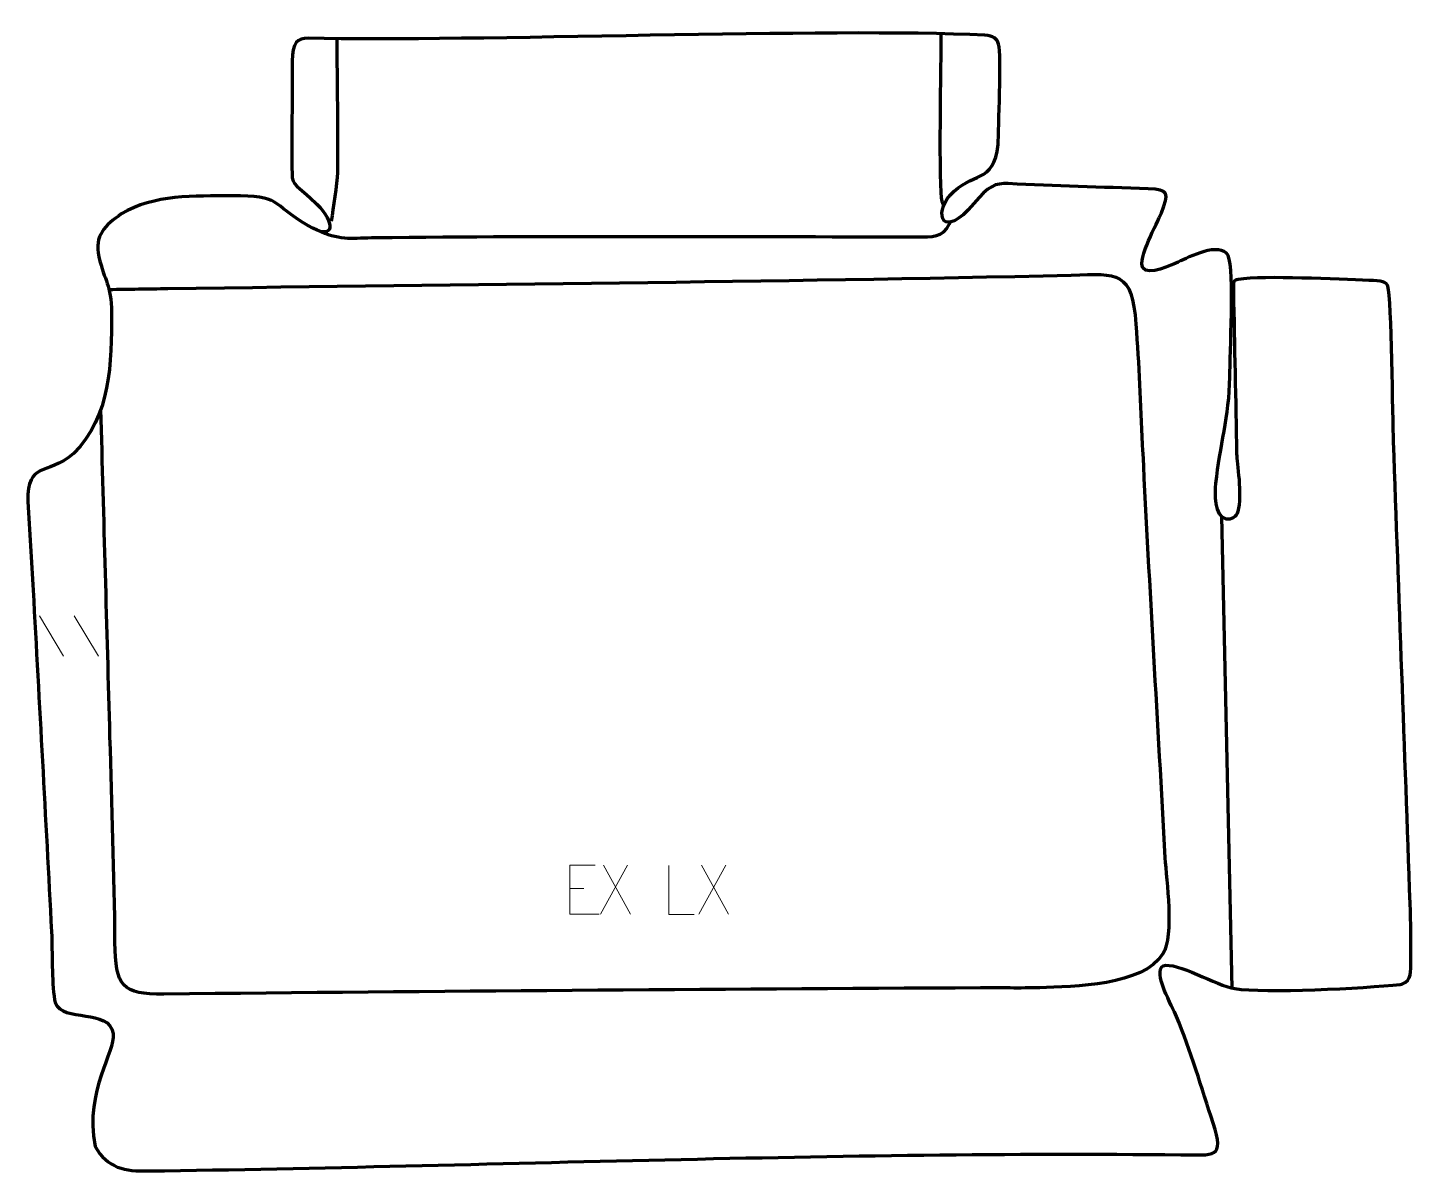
# Model space of a CAD drawing. Header units: millimetres. Extents: x -876 to -170, y 362 to 945.
import ezdxf

# ---------------------------------------------------------------- set-up
doc = ezdxf.new("R2010")
doc.units = ezdxf.units.MM
doc.header["$MEASUREMENT"] = 0
doc.layers.add('layer 2', color=7, linetype='Continuous')
doc.layers.add('layer 3', color=7, linetype='Continuous')

msp = doc.modelspace()

# ---------------------------------------------------------------- linework, layer by layer
at = {"layer": 'layer 2', "color": 142, "lineweight": 158}
for points, knots in [([(-718.2582, 939.2393), (-718.1293, 916.7054), (-717.6212, 893.5391), (-717.9084, 871.0819), (-717.9084, 871.0819), (-717.9866, 864.9704), (-720.1303, 852.9029), (-721.0345, 846.2724)], [0, 0, 0, 0, 0.33333333, 0.33333333, 0.33333333, 0.33333333, 1, 1, 1, 1]), ([(-410.4155, 941.8013), (-410.4798, 930.2513), (-411.7475, 861.3618), (-410.0109, 856.5136), (-410.0109, 856.5136), (-409.7268, 855.7205), (-409.4076, 854.9222), (-409.1026, 854.1357)], [0, 0, 0, 0, 0.33333333, 0.33333333, 0.33333333, 0.33333333, 1, 1, 1, 1]), ([(-726.1976, 841.0268), (-716.3404, 836.3851), (-709.3248, 837.8484), (-698.6536, 837.9675), (-698.6536, 837.9675), (-606.7862, 838.9927), (-514.5935, 838.3744), (-422.6858, 838.3475), (-422.6858, 838.3475), (-415.0669, 838.3452), (-409.3547, 837.753), (-406.0073, 844.9882), (-406.0073, 844.9882), (-406.0073, 844.9882), (-405.6156, 845.8347), (-405.6156, 845.8347)], [0, 0, 0, 0, 0.2, 0.2, 0.2, 0.2, 0.4, 0.4, 0.4, 0.4, 0.6, 0.6, 0.6, 0.6, 1, 1, 1, 1]), ([(-834.2607, 811.5406), (-824.2667, 811.6862), (-814.2727, 811.8317), (-804.2786, 811.9773), (-804.2786, 811.9773), (-650.9564, 814.2064), (-497.3083, 815.3176), (-344.0427, 818.8063), (-344.0427, 818.8063), (-320.0027, 819.6283), (-313.1013, 820.8101), (-311.0946, 793.83), (-311.0946, 793.83), (-309.5481, 773.038), (-308.7946, 753.2756), (-307.8345, 732.5112), (-307.8345, 732.5112), (-307.8345, 732.5112), (-307.6961, 729.519), (-307.6961, 729.519), (-307.6961, 729.519), (-307.6961, 729.519), (-307.6251, 728.0289), (-307.6251, 728.0289), (-307.6251, 728.0289), (-304.2198, 659.3268), (-300.0814, 590.6626), (-296.29, 521.9812), (-296.29, 521.9812), (-295.5306, 510.3463), (-291.5599, 482.4641), (-297.4167, 472.9856), (-297.4167, 472.9856), (-307.4088, 456.8146), (-342.9512, 456.2317), (-360.0617, 455.7519), (-360.0617, 455.7519), (-370.0985, 455.4633), (-380.1901, 455.715), (-390.2363, 455.6819), (-390.2363, 455.6819), (-528.9211, 454.9671), (-667.6033, 453.9031), (-806.2827, 452.4899), (-806.2827, 452.4899), (-827.5352, 452.2731), (-831.0594, 456.563), (-831.2394, 478.7913), (-831.2394, 478.7913), (-831.5228, 513.7805), (-832.8299, 548.6693), (-833.7805, 583.6378), (-833.7805, 583.6378), (-835.2809, 639.2257), (-836.8757, 694.811), (-838.4299, 750.3974)], [0, 0, 0, 0, 0.06666667, 0.06666667, 0.06666667, 0.06666667, 0.13333333, 0.13333333, 0.13333333, 0.13333333, 0.2, 0.2, 0.2, 0.2, 0.26666667, 0.26666667, 0.26666667, 0.26666667, 0.33333333, 0.33333333, 0.33333333, 0.33333333, 0.4, 0.4, 0.4, 0.4, 0.46666667, 0.46666667, 0.46666667, 0.46666667, 0.53333333, 0.53333333, 0.53333333, 0.53333333, 0.6, 0.6, 0.6, 0.6, 0.66666667, 0.66666667, 0.66666667, 0.66666667, 0.73333333, 0.73333333, 0.73333333, 0.73333333, 0.8, 0.8, 0.8, 0.8, 0.86666667, 0.86666667, 0.86666667, 0.86666667, 1, 1, 1, 1])]:
    msp.add_open_spline(points, degree=3, knots=knots, dxfattribs=at)
msp.add_open_spline([(-267.4159, 695.8384), (-267.4159, 695.8384), (-262.2546, 455.6082), (-262.2546, 455.6082)], degree=3, dxfattribs=at)
at = {"layer": 'layer 3', "color": 242, "lineweight": 158}
msp.add_open_spline([(-179.8565, 733.9524), (-177.0274, 655.5332), (-174.1986, 577.114), (-171.3694, 498.6948), (-171.3694, 498.6948), (-171.0137, 488.8348), (-170.9206, 479.0281), (-171.0711, 469.1572), (-171.0711, 469.1572), (-171.1459, 464.2568), (-170.2798, 459.6681), (-175.5536, 457.6095), (-175.5536, 457.6095), (-175.5536, 457.6095), (-176.4372, 457.4702), (-176.4372, 457.4702), (-176.4372, 457.4702), (-194.8875, 455.4805), (-245.7027, 452.8806), (-260.7513, 455.2982), (-260.7513, 455.2982), (-270.0328, 456.7892), (-290.4176, 469.2108), (-297.2297, 466.951), (-297.2297, 466.951), (-302.7549, 463.8262), (-292.3937, 445.9248), (-290.442, 441.1665), (-290.442, 441.1665), (-283.3458, 423.8654), (-277.5369, 404.5235), (-271.6838, 386.668), (-271.6838, 386.668), (-265.7656, 368.6463), (-271.1474, 370.5023), (-288.1552, 370.6754), (-288.1552, 370.6754), (-461.9716, 372.444), (-639.9772, 364.8715), (-814.2584, 362.393), (-814.2584, 362.393), (-826.0347, 362.2255), (-835.1287, 363.6771), (-841.3666, 374.9346), (-841.3666, 374.9346), (-846.8862, 404.0987), (-830.8717, 422.7042), (-832.1892, 432.3887), (-832.1892, 432.3887), (-833.9812, 445.5608), (-857.8448, 437.8468), (-861.6519, 448.1672), (-861.6519, 448.1672), (-861.6519, 448.1672), (-862.0406, 449.536), (-862.0406, 449.536), (-862.0406, 449.536), (-863.5762, 459.6639), (-863.0321, 473.2827), (-863.5892, 484.162), (-863.5892, 484.162), (-866.5616, 542.2032), (-869.7971, 600.2339), (-872.9643, 658.2651), (-872.9643, 658.2651), (-873.7897, 673.3864), (-874.5357, 688.3341), (-875.712, 703.4409), (-875.712, 703.4409), (-875.6096, 724.5788), (-866.5327, 715.9498), (-852.4149, 727.8725), (-852.4149, 727.8725), (-833.1708, 746.8171), (-833.0046, 774.3438), (-833.042, 799.6073), (-833.042, 799.6073), (-833.0639, 814.3651), (-836.537, 815.3325), (-839.4598, 828.118), (-839.4598, 828.118), (-841.9511, 839.0157), (-836.2877, 844.1041), (-828.0065, 850.0286), (-828.0065, 850.0286), (-811.1067, 860.0378), (-790.8668, 859.0559), (-771.7247, 859.207), (-771.7247, 859.207), (-746.1606, 859.2504), (-752.2507, 855.5401), (-732.9788, 844.0293), (-732.9788, 844.0293), (-718.759, 835.536), (-718.9006, 845.6639), (-728.4472, 854.9885), (-728.4472, 854.9885), (-738.9259, 865.2236), (-740.9699, 864.1262), (-741.0305, 870.3092), (-741.0305, 870.3092), (-741.2165, 889.2685), (-740.9254, 908.7442), (-740.9865, 927.8331), (-740.9865, 927.8331), (-740.9974, 937.315), (-738.3024, 939.5962), (-732.799, 939.4712), (-732.799, 939.4712), (-649.2454, 937.574), (-466.4873, 944.8702), (-388.1235, 941.0524), (-388.1235, 941.0524), (-383.7195, 940.8378), (-381.7921, 939.2264), (-381.0258, 936.4597), (-381.0258, 936.4597), (-379.5923, 931.2846), (-381.127, 893.0296), (-381.2765, 885.2784), (-381.2765, 885.2784), (-383.4392, 865.0707), (-394.8558, 871.6368), (-405.7628, 859.5103), (-405.7628, 859.5103), (-414.1653, 850.1683), (-409.8062, 836.1424), (-393.6961, 855.276), (-393.6961, 855.276), (-386.0617, 864.3431), (-382.7846, 865.7091), (-376.1037, 865.4135), (-376.1037, 865.4135), (-352.2609, 864.3587), (-328.6526, 863.56), (-304.7864, 862.7962), (-304.7864, 862.7962), (-294.4739, 862.4662), (-294.0411, 860.5633), (-298.0851, 850.614), (-298.0851, 850.614), (-300.1944, 845.4245), (-310.3696, 826.9574), (-307.5731, 822.4652), (-307.5731, 822.4652), (-304.8682, 818.12), (-292.5965, 824.143), (-289.5841, 825.4944), (-289.5841, 825.4944), (-284.1682, 828.0257), (-268.2602, 836.0544), (-264.0944, 828.8583), (-264.0944, 828.8583), (-260.757, 820.8825), (-263.3037, 778.595), (-263.228, 766.8972), (-263.228, 766.8972), (-263.5326, 746.7616), (-268.3805, 731.6386), (-270.3241, 712.6386), (-270.3241, 712.6386), (-270.7995, 707.9905), (-271.1519, 695.6207), (-264.8922, 694.5235), (-264.8922, 694.5235), (-262.7901, 694.155), (-259.987, 695.4554), (-259.1419, 698.4323), (-259.1419, 698.4323), (-256.8376, 706.5487), (-259.7234, 723.7248), (-259.785, 727.6121), (-259.785, 727.6121), (-260.223, 755.2152), (-260.9037, 782.7874), (-261.4248, 810.3744), (-261.4248, 810.3744), (-261.5283, 815.8537), (-261.4605, 816.1475), (-259.0268, 816.5466), (-259.0268, 816.5466), (-245.4065, 818.7807), (-208.2813, 816.5616), (-192.3533, 816.122), (-192.3533, 816.122), (-185.7985, 815.9411), (-183.5084, 815.4328), (-182.7256, 813.1356), (-182.7256, 813.1356), (-180.6996, 807.1901), (-180.2636, 745.2375), (-179.8565, 733.9524)], degree=3, knots=[0, 0, 0, 0, 0.02040816, 0.02040816, 0.02040816, 0.02040816, 0.04081633, 0.04081633, 0.04081633, 0.04081633, 0.06122449, 0.06122449, 0.06122449, 0.06122449, 0.08163265, 0.08163265, 0.08163265, 0.08163265, 0.10204082, 0.10204082, 0.10204082, 0.10204082, 0.12244898, 0.12244898, 0.12244898, 0.12244898, 0.14285714, 0.14285714, 0.14285714, 0.14285714, 0.16326531, 0.16326531, 0.16326531, 0.16326531, 0.18367347, 0.18367347, 0.18367347, 0.18367347, 0.20408163, 0.20408163, 0.20408163, 0.20408163, 0.2244898, 0.2244898, 0.2244898, 0.2244898, 0.24489796, 0.24489796, 0.24489796, 0.24489796, 0.26530612, 0.26530612, 0.26530612, 0.26530612, 0.28571429, 0.28571429, 0.28571429, 0.28571429, 0.30612245, 0.30612245, 0.30612245, 0.30612245, 0.32653061, 0.32653061, 0.32653061, 0.32653061, 0.34693878, 0.34693878, 0.34693878, 0.34693878, 0.36734694, 0.36734694, 0.36734694, 0.36734694, 0.3877551, 0.3877551, 0.3877551, 0.3877551, 0.40816327, 0.40816327, 0.40816327, 0.40816327, 0.42857143, 0.42857143, 0.42857143, 0.42857143, 0.44897959, 0.44897959, 0.44897959, 0.44897959, 0.46938776, 0.46938776, 0.46938776, 0.46938776, 0.48979592, 0.48979592, 0.48979592, 0.48979592, 0.51020408, 0.51020408, 0.51020408, 0.51020408, 0.53061224, 0.53061224, 0.53061224, 0.53061224, 0.55102041, 0.55102041, 0.55102041, 0.55102041, 0.57142857, 0.57142857, 0.57142857, 0.57142857, 0.59183673, 0.59183673, 0.59183673, 0.59183673, 0.6122449, 0.6122449, 0.6122449, 0.6122449, 0.63265306, 0.63265306, 0.63265306, 0.63265306, 0.65306122, 0.65306122, 0.65306122, 0.65306122, 0.67346939, 0.67346939, 0.67346939, 0.67346939, 0.69387755, 0.69387755, 0.69387755, 0.69387755, 0.71428571, 0.71428571, 0.71428571, 0.71428571, 0.73469388, 0.73469388, 0.73469388, 0.73469388, 0.75510204, 0.75510204, 0.75510204, 0.75510204, 0.7755102, 0.7755102, 0.7755102, 0.7755102, 0.79591837, 0.79591837, 0.79591837, 0.79591837, 0.81632653, 0.81632653, 0.81632653, 0.81632653, 0.83673469, 0.83673469, 0.83673469, 0.83673469, 0.85714286, 0.85714286, 0.85714286, 0.85714286, 0.87755102, 0.87755102, 0.87755102, 0.87755102, 0.89795918, 0.89795918, 0.89795918, 0.89795918, 0.91836735, 0.91836735, 0.91836735, 0.91836735, 0.93877551, 0.93877551, 0.93877551, 0.93877551, 0.95918367, 0.95918367, 0.95918367, 0.95918367, 1, 1, 1, 1], dxfattribs=at)
at = {"layer": 'layer 3', "color": 250, "lineweight": 9}
for points in [[(-869.7572, 645.2765), (-869.7572, 645.2765), (-857.3929, 624.7322), (-857.3929, 624.7322)], [(-852.0273, 645.2765), (-852.0273, 645.2765), (-839.663, 624.7322), (-839.663, 624.7322)], [(-570.107, 518.1409), (-570.107, 518.1409), (-583.8476, 493.2451), (-583.8476, 493.2451)], [(-582.393, 518.1409), (-582.393, 518.1409), (-568.6524, 493.1874), (-568.6524, 493.1874)], [(-520.107, 518.1409), (-520.107, 518.1409), (-533.8476, 493.2451), (-533.8476, 493.2451)], [(-532.393, 518.1409), (-532.393, 518.1409), (-518.6524, 493.1874), (-518.6524, 493.1874)], [(-599.4743, 506.3697), (-599.4743, 506.3697), (-592.3062, 506.3697), (-592.3062, 506.3697)]]:
    msp.add_open_spline(points, degree=3, dxfattribs=at)
for points, knots in [([(-586.6004, 518.2494), (-586.6004, 518.2494), (-599.4743, 518.2494), (-599.4743, 518.2494), (-599.4743, 518.2494), (-599.4743, 518.2494), (-599.4743, 493.2958), (-599.4743, 493.2958), (-599.4743, 493.2958), (-599.4743, 493.2958), (-584.6085, 493.2958), (-584.6085, 493.2958)], [0, 0, 0, 0, 0.25, 0.25, 0.25, 0.25, 0.5, 0.5, 0.5, 0.5, 1, 1, 1, 1]), ([(-536.1287, 493.0038), (-536.1287, 493.0038), (-549.0778, 493.0038), (-549.0778, 493.0038), (-549.0778, 493.0038), (-549.0778, 493.0038), (-549.0778, 517.9574), (-549.0778, 517.9574)], [0, 0, 0, 0, 0.33333333, 0.33333333, 0.33333333, 0.33333333, 1, 1, 1, 1])]:
    msp.add_open_spline(points, degree=3, knots=knots, dxfattribs=at)

doc.saveas('drawing.dxf')
